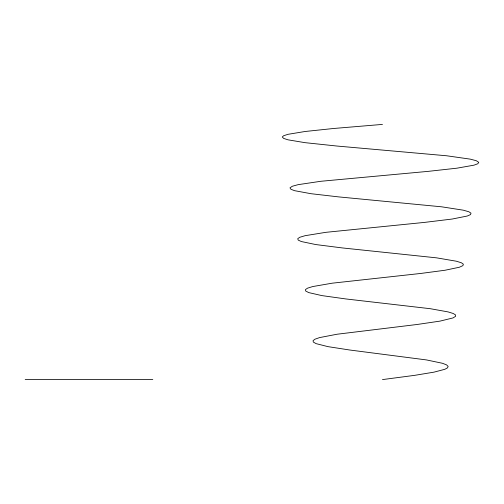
<?xml version="1.0" encoding="UTF-8"?>
<svg xmlns="http://www.w3.org/2000/svg" width="504" height="504" viewBox="0 0 504 504"><rect width="100%" height="100%" fill="white"/><g stroke="black" fill="none" stroke-linecap="round" stroke-linejoin="round"><path stroke-width="0.76" d="M382.46 379.594L414.679 375.341L433.963 372.154L444.78 369.319L447.451 367.895L448.163 366.477L446.576 364.883L442.499 363.289L426.472 359.925L349.644 349.996L327.928 346.632L316.033 343.621L313.293 342.027L313.085 340.609L314.987 339.192L319.593 337.592L337.081 334.228L417.123 324.481L440.036 321.111L453.02 317.923L455.591 316.329L455.528 314.912L453.228 313.494L448.056 311.9L430.303 308.706L345.958 298.96L321.854 295.596L308.687 292.585L305.67 290.984L305.456 289.567L307.591 288.149L312.732 286.555L332.161 283.191L420.809 273.445L445.007 270.251L459.377 267.24L462.874 265.646L463.39 264.228L461.45 262.811L456.378 261.217L436.571 257.846L342.279 247.924L315.781 244.56L301.335 241.542L298.248 240.124L297.713 238.707L299.76 237.289L305.084 235.696L325.836 232.331L424.488 222.403L452.183 219.038L467.265 216.027L470.484 214.609L471.032 213.192L468.884 211.774L463.315 210.181L441.617 206.81L338.594 196.888L310.962 193.7L294.594 190.682L290.909 189.265L289.995 187.847L292.326 186.253L298.141 184.659L320.783 181.289L428.173 171.366L456.952 168.178L473.981 165.167L477.811 163.75L478.756 162.332L476.318 160.732L470.251 159.138L446.664 155.774L336.829 146.028L304.989 142.657L287.992 139.822L283.651 138.405L282.297 136.987L283.613 135.746L287.942 134.329L305.084 131.494L333.661 128.482L382.46 124.406M25.2 379.594L152.794 379.594"/></g></svg>
